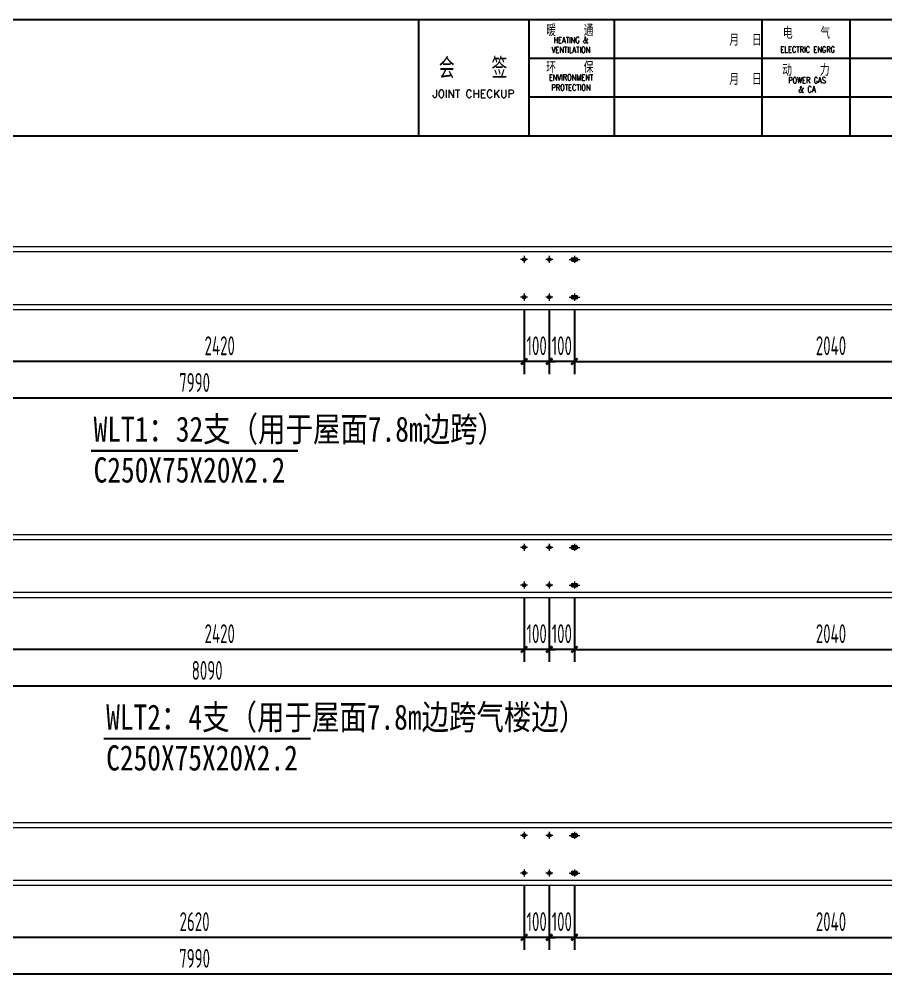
# Model space of a CAD drawing. Header units: inches. Extents: x 129725932 to 129894734, y 55771230 to 55809283.
# Drawn here: x 129813218 to 129816662, y 55783912 to 55787759 of the extents above; entities that cross this region are included whole.
import ezdxf
from ezdxf.enums import TextEntityAlignment as Align

# ---------------------------------------------------------------- set-up
doc = ezdxf.new("R2010")
doc.units = ezdxf.units.IN
doc.header["$MEASUREMENT"] = 0
for name, color, linetype, lineweight in [('Bolt', 252, 'Continuous', 9), ('灰线', 253, 'Continuous', 5), ('白线', 7, 'Continuous', 5), ('绿线', 3, 'Continuous', 9), ('绿色', 3, 'Continuous', 20), ('黄线', 2, 'Continuous', 13)]:
    doc.layers.add(name, color=color, linetype=linetype, lineweight=lineweight)
for name, color, linetype in [('DIM', 3, 'Continuous'), ('TK', 140, 'Continuous'), ('细线', 37, 'Continuous')]:
    doc.layers.add(name, color=color, linetype=linetype)
doc.styles.add('ARIAL', font='swisscl.ttf', dxfattribs={"width": 0.7})
doc.styles.add('HZ1', font='romand.shx', dxfattribs={"width": 0.7, "height": 300, "bigfont": 'hzxy.shx'})
doc.styles.add('HZXY', font='romand.shx', dxfattribs={"bigfont": 'hzxy.shx'})
doc.styles.add('ROMANC', font='romanc.shx', dxfattribs={"width": 0.8, "bigfont": 'hztxt.shx'})
doc.styles.add('ROMAND', font='ROMAND.shx', dxfattribs={"width": 0.85})
doc.styles.add('STYLE1', font='', dxfattribs={"width": 0.8})
doc.styles.add('标注', font='tssdeng.shx', dxfattribs={"width": 0.6, "bigfont": 'tssdchn.shx'})
doc.styles.get('STYLE1').set_extended_font_data('SimSun')
doc.dimstyles.new('构件标注', dxfattribs={"dimtxt": 75, "dimasz": 25, "dimexe": 50, "dimexo": 50, "dimgap": 25, "dimtad": 1, "dimdec": 0, "dimzin": 0, "dimdsep": 46, "dimtxsty": '标注', "dimblk": 'ARCHTICK', "dimcen": 0, "dimclrd": 1, "dimclre": 1, "dimclrt": 7, "dimadec": 0, "dimazin": 0, "dimtfac": 1, "dimtdec": 0, "dimtix": 1, "dimtmove": 2, "dimatfit": 3, "dimldrblk": 'ARCHTICK', "dimfxl": 0, "dimtolj": 1, "dimtzin": 0, "dimlwd": -1, "dimlwe": -1, "dimarcsym": 0})

# ---------------------------------------------------------------- blocks, each defined once
blk = doc.blocks.new('_ArchTick')
at = {"color": 0, "linetype": 'ByBlock', "const_width": 0.4}
blk.add_lwpolyline([(-0.5, -0.5), (0.5, 0.5)], dxfattribs=at)
blk = doc.blocks.new('*D982')
at = {"layer": 'Defpoints', "color": 0}
for p in [(129809919.7, 55786604.1), (129817909.7, 55786604.1), (129809919.7, 55786252.3)]:
    blk.add_point(p, dxfattribs=at)
at = {"layer": 'DIM', "color": 1}
for p, q in [((129809919.7, 55786554.1), (129809919.7, 55786202.3)), ((129817909.7, 55786554.1), (129817909.7, 55786202.3)), ((129817909.7, 55786252.3), (129809919.7, 55786252.3))]:
    blk.add_line(p, q, dxfattribs=at)
at = {"layer": 'DIM', "color": 1, "xscale": 25, "yscale": 25, "zscale": 25, "rotation": 180}
blk.add_blockref('_ArchTick', (129809919.7, 55786252.3), dxfattribs=at)
at = {"layer": 'DIM', "color": 1, "xscale": 25, "yscale": 25, "zscale": 25}
blk.add_blockref('_ArchTick', (129817909.7, 55786252.3), dxfattribs=at)
at = {"layer": 'DIM', "color": 7, "insert": (129813914.7, 55786314.8), "char_height": 75, "attachment_point": 5, "style": '标注'}
blk.add_mtext('\\A1;7990', dxfattribs=at)
blk = doc.blocks.new('*D986')
at = {"layer": 'Defpoints', "color": 0}
for p in [(129815324.7, 55786654.1), (129815424.7, 55786654.1), (129815324.7, 55786398.4)]:
    blk.add_point(p, dxfattribs=at)
at = {"layer": 'DIM', "color": 1}
for p, q in [((129815324.7, 55786604.1), (129815324.7, 55786348.4)), ((129815424.7, 55786604.1), (129815424.7, 55786348.4)), ((129815324.7, 55786398.4), (129815299.7, 55786398.4)), ((129815424.7, 55786398.4), (129815324.7, 55786398.4)), ((129815424.7, 55786398.4), (129815449.7, 55786398.4))]:
    blk.add_line(p, q, dxfattribs=at)
at = {"layer": 'DIM', "color": 1, "xscale": 25, "yscale": 25, "zscale": 25}
blk.add_blockref('_ArchTick', (129815324.7, 55786398.4), dxfattribs=at)
at = {"layer": 'DIM', "color": 1, "xscale": 25, "yscale": 25, "zscale": 25, "rotation": 180}
blk.add_blockref('_ArchTick', (129815424.7, 55786398.4), dxfattribs=at)
at = {"layer": 'DIM', "color": 7, "insert": (129815374.7, 55786460.9), "char_height": 75, "attachment_point": 5, "style": '标注'}
blk.add_mtext('\\A1;100', dxfattribs=at)
blk = doc.blocks.new('*D987')
at = {"layer": 'Defpoints', "color": 0}
for p in [(129815224.7, 55786654.1), (129815324.7, 55786654.1), (129815224.7, 55786398.4)]:
    blk.add_point(p, dxfattribs=at)
at = {"layer": 'DIM', "color": 1}
for p, q in [((129815224.7, 55786604.1), (129815224.7, 55786348.4)), ((129815324.7, 55786604.1), (129815324.7, 55786348.4)), ((129815224.7, 55786398.4), (129815199.7, 55786398.4)), ((129815324.7, 55786398.4), (129815224.7, 55786398.4)), ((129815324.7, 55786398.4), (129815349.7, 55786398.4))]:
    blk.add_line(p, q, dxfattribs=at)
at = {"layer": 'DIM', "color": 1, "xscale": 25, "yscale": 25, "zscale": 25}
blk.add_blockref('_ArchTick', (129815224.7, 55786398.4), dxfattribs=at)
at = {"layer": 'DIM', "color": 1, "xscale": 25, "yscale": 25, "zscale": 25, "rotation": 180}
blk.add_blockref('_ArchTick', (129815324.7, 55786398.4), dxfattribs=at)
at = {"layer": 'DIM', "color": 7, "insert": (129815274.7, 55786460.9), "char_height": 75, "attachment_point": 5, "style": '标注'}
blk.add_mtext('\\A1;100', dxfattribs=at)
blk = doc.blocks.new('*D990')
at = {"layer": 'Defpoints', "color": 0}
for p in [(129812804.7, 55786654.1), (129815224.7, 55786654.1), (129812804.7, 55786398.4)]:
    blk.add_point(p, dxfattribs=at)
at = {"layer": 'DIM', "color": 1}
for p, q in [((129812804.7, 55786604.1), (129812804.7, 55786348.4)), ((129815224.7, 55786604.1), (129815224.7, 55786348.4)), ((129815224.7, 55786398.4), (129812804.7, 55786398.4))]:
    blk.add_line(p, q, dxfattribs=at)
at = {"layer": 'DIM', "color": 1, "xscale": 25, "yscale": 25, "zscale": 25, "rotation": 180}
blk.add_blockref('_ArchTick', (129812804.7, 55786398.4), dxfattribs=at)
at = {"layer": 'DIM', "color": 1, "xscale": 25, "yscale": 25, "zscale": 25}
blk.add_blockref('_ArchTick', (129815224.7, 55786398.4), dxfattribs=at)
at = {"layer": 'DIM', "color": 7, "insert": (129814014.7, 55786460.9), "char_height": 75, "attachment_point": 5, "style": '标注'}
blk.add_mtext('\\A1;2420', dxfattribs=at)
blk = doc.blocks.new('*D994')
at = {"layer": 'Defpoints', "color": 0}
for p in [(129815424.7, 55786654.1), (129817464.7, 55786654.1), (129817464.7, 55786398.4)]:
    blk.add_point(p, dxfattribs=at)
at = {"layer": 'DIM', "color": 1}
for p, q in [((129815424.7, 55786604.1), (129815424.7, 55786348.4)), ((129817464.7, 55786604.1), (129817464.7, 55786348.4)), ((129815424.7, 55786398.4), (129817464.7, 55786398.4))]:
    blk.add_line(p, q, dxfattribs=at)
at = {"layer": 'DIM', "color": 1, "xscale": 25, "yscale": 25, "zscale": 25, "rotation": 180}
blk.add_blockref('_ArchTick', (129815424.7, 55786398.4), dxfattribs=at)
at = {"layer": 'DIM', "color": 1, "xscale": 25, "yscale": 25, "zscale": 25}
blk.add_blockref('_ArchTick', (129817464.7, 55786398.4), dxfattribs=at)
at = {"layer": 'DIM', "color": 7, "insert": (129816444.7, 55786460.9), "char_height": 75, "attachment_point": 5, "style": '标注'}
blk.add_mtext('\\A1;2040', dxfattribs=at)
blk = doc.blocks.new('*D1014')
at = {"layer": 'Defpoints', "color": 0}
for p in [(129809919.7, 55784313.9), (129817909.7, 55784313.9), (129809919.7, 55783962.1)]:
    blk.add_point(p, dxfattribs=at)
at = {"layer": 'DIM', "color": 1}
for p, q in [((129809919.7, 55784263.9), (129809919.7, 55783912.1)), ((129817909.7, 55784263.9), (129817909.7, 55783912.1)), ((129817909.7, 55783962.1), (129809919.7, 55783962.1))]:
    blk.add_line(p, q, dxfattribs=at)
at = {"layer": 'DIM', "color": 1, "xscale": 25, "yscale": 25, "zscale": 25, "rotation": 180}
blk.add_blockref('_ArchTick', (129809919.7, 55783962.1), dxfattribs=at)
at = {"layer": 'DIM', "color": 1, "xscale": 25, "yscale": 25, "zscale": 25}
blk.add_blockref('_ArchTick', (129817909.7, 55783962.1), dxfattribs=at)
at = {"layer": 'DIM', "color": 7, "insert": (129813914.7, 55784024.6), "char_height": 75, "attachment_point": 5, "style": '标注'}
blk.add_mtext('\\A1;7990', dxfattribs=at)
blk = doc.blocks.new('*D1018')
at = {"layer": 'Defpoints', "color": 0}
for p in [(129815324.7, 55784363.9), (129815424.7, 55784363.9), (129815324.7, 55784108.2)]:
    blk.add_point(p, dxfattribs=at)
at = {"layer": 'DIM', "color": 1}
for p, q in [((129815324.7, 55784313.9), (129815324.7, 55784058.2)), ((129815424.7, 55784313.9), (129815424.7, 55784058.2)), ((129815324.7, 55784108.2), (129815299.7, 55784108.2)), ((129815424.7, 55784108.2), (129815324.7, 55784108.2)), ((129815424.7, 55784108.2), (129815449.7, 55784108.2))]:
    blk.add_line(p, q, dxfattribs=at)
at = {"layer": 'DIM', "color": 1, "xscale": 25, "yscale": 25, "zscale": 25}
blk.add_blockref('_ArchTick', (129815324.7, 55784108.2), dxfattribs=at)
at = {"layer": 'DIM', "color": 1, "xscale": 25, "yscale": 25, "zscale": 25, "rotation": 180}
blk.add_blockref('_ArchTick', (129815424.7, 55784108.2), dxfattribs=at)
at = {"layer": 'DIM', "color": 7, "insert": (129815374.7, 55784170.7), "char_height": 75, "attachment_point": 5, "style": '标注'}
blk.add_mtext('\\A1;100', dxfattribs=at)
blk = doc.blocks.new('*D1019')
at = {"layer": 'Defpoints', "color": 0}
for p in [(129815224.7, 55784363.9), (129815324.7, 55784363.9), (129815224.7, 55784108.2)]:
    blk.add_point(p, dxfattribs=at)
at = {"layer": 'DIM', "color": 1}
for p, q in [((129815224.7, 55784313.9), (129815224.7, 55784058.2)), ((129815324.7, 55784313.9), (129815324.7, 55784058.2)), ((129815224.7, 55784108.2), (129815199.7, 55784108.2)), ((129815324.7, 55784108.2), (129815224.7, 55784108.2)), ((129815324.7, 55784108.2), (129815349.7, 55784108.2))]:
    blk.add_line(p, q, dxfattribs=at)
at = {"layer": 'DIM', "color": 1, "xscale": 25, "yscale": 25, "zscale": 25}
blk.add_blockref('_ArchTick', (129815224.7, 55784108.2), dxfattribs=at)
at = {"layer": 'DIM', "color": 1, "xscale": 25, "yscale": 25, "zscale": 25, "rotation": 180}
blk.add_blockref('_ArchTick', (129815324.7, 55784108.2), dxfattribs=at)
at = {"layer": 'DIM', "color": 7, "insert": (129815274.7, 55784170.7), "char_height": 75, "attachment_point": 5, "style": '标注'}
blk.add_mtext('\\A1;100', dxfattribs=at)
blk = doc.blocks.new('*D1022')
at = {"layer": 'Defpoints', "color": 0}
for p in [(129812604.7, 55784363.9), (129815224.7, 55784363.9), (129812604.7, 55784108.2)]:
    blk.add_point(p, dxfattribs=at)
at = {"layer": 'DIM', "color": 1}
for p, q in [((129812604.7, 55784313.9), (129812604.7, 55784058.2)), ((129815224.7, 55784313.9), (129815224.7, 55784058.2)), ((129815224.7, 55784108.2), (129812604.7, 55784108.2))]:
    blk.add_line(p, q, dxfattribs=at)
at = {"layer": 'DIM', "color": 1, "xscale": 25, "yscale": 25, "zscale": 25, "rotation": 180}
blk.add_blockref('_ArchTick', (129812604.7, 55784108.2), dxfattribs=at)
at = {"layer": 'DIM', "color": 1, "xscale": 25, "yscale": 25, "zscale": 25}
blk.add_blockref('_ArchTick', (129815224.7, 55784108.2), dxfattribs=at)
at = {"layer": 'DIM', "color": 7, "insert": (129813914.7, 55784170.7), "char_height": 75, "attachment_point": 5, "style": '标注'}
blk.add_mtext('\\A1;2620', dxfattribs=at)
blk = doc.blocks.new('*D1026')
at = {"layer": 'Defpoints', "color": 0}
for p in [(129815424.7, 55784363.9), (129817464.7, 55784363.9), (129817464.7, 55784108.2)]:
    blk.add_point(p, dxfattribs=at)
at = {"layer": 'DIM', "color": 1}
for p, q in [((129815424.7, 55784313.9), (129815424.7, 55784058.2)), ((129817464.7, 55784313.9), (129817464.7, 55784058.2)), ((129815424.7, 55784108.2), (129817464.7, 55784108.2))]:
    blk.add_line(p, q, dxfattribs=at)
at = {"layer": 'DIM', "color": 1, "xscale": 25, "yscale": 25, "zscale": 25, "rotation": 180}
blk.add_blockref('_ArchTick', (129815424.7, 55784108.2), dxfattribs=at)
at = {"layer": 'DIM', "color": 1, "xscale": 25, "yscale": 25, "zscale": 25}
blk.add_blockref('_ArchTick', (129817464.7, 55784108.2), dxfattribs=at)
at = {"layer": 'DIM', "color": 7, "insert": (129816444.7, 55784170.7), "char_height": 75, "attachment_point": 5, "style": '标注'}
blk.add_mtext('\\A1;2040', dxfattribs=at)
blk = doc.blocks.new('11111')
at = {"layer": 'TK', "lineweight": -3}
for p, q in [((6334425.8, 2886357), (6345762.2, 2886357)), ((6340303.3, 2885879.9), (6340303.3, 2886357)), ((6340303.3, 2885879.9), (6340303.3, 2886357)), ((6340754.3, 2885879.9), (6340754.3, 2886357)), ((6341104.1, 2885879.9), (6341104.1, 2886357)), ((6341708.5, 2885879.9), (6341708.5, 2886357)), ((6342070, 2885879.9), (6342070, 2886357)), ((6340754.3, 2886198), (6344571.3, 2886198)), ((6340754.3, 2886039), (6344571.3, 2886039)), ((6334616.6, 2885879.9), (6345571.4, 2885879.9))]:
    blk.add_line(p, q, dxfattribs=at)
at = {"layer": 'TK', "lineweight": -3, "text_generation_flag": 6}
for s, height, style, width, p in [('暖    通', 47.71, 'HZ1', 0.8, (6340921.3, 2886288.3)), ('电    气', 47.71, 'HZ1', 0.8, (6341890.7, 2886277)), ('HEATING &', 24.81, 'ROMAND', 0.8, (6340926.1, 2886259.8)), ('  月  日', 47.71, 'HZ1', 0.8, (6341614.4, 2886248.8)), ('VENTILATION', 24.81, 'ROMAND', 0.8, (6340926.1, 2886219.6)), ('ELECTRIC ENGRG', 24.81, 'ROMAND', 0.8, (6341895.5, 2886220.7)), ('会   签', 84.55, 'HZ1', 0.8, (6340525.1, 2886115.1)), ('环    保', 47.71, 'HZ1', 0.8, (6340921.3, 2886136.6)), ('动    力', 47.71, 'HZ1', 0.8, (6341888.2, 2886125.6)), ('ENVIRONMENT', 24.81, 'ROMAND', 0.8, (6340926.1, 2886106.8)), ('  月  日', 47.71, 'HZ1', 0.8, (6341614.4, 2886088.2)), ('POWER GAS', 24.81, 'ROMAND', 0.8, (6341893, 2886094.9)), ('JOINT CHECKUP', 31.706, 'ROMANC', 1, (6340526.3, 2886036.1)), ('PROTECTION', 24.81, 'ROMAND', 0.8, (6340926.1, 2886065)), ('& CA', 25.37, 'ROMAND', 0.8, (6341893, 2886057.9))]:
    blk.add_text(s, height=height, rotation=180, dxfattribs=dict(at, style=style, width=width)).set_placement(p, align=Align.CENTER)
at = {"layer": 'TK', "lineweight": -3}
for tag, height, style, width, p in [('DISCIPLINE', 57.3, 'HZXY', 1, (6344328.6, 2871082.6)), ('PROJECT-NAME', 95.4, 'HZXY', 0.8, (6339242.7, 2871015.3)), ('ITEM-NAME', 95.4, 'HZXY', 0.8, (6341079.8, 2871018.9)), ('STATUS', 57.3, 'HZXY', 0.8, (6345235.8, 2871000.4)), ('DRAWING-TITLE', 95.4, 'HZXY', 0.8, (6342797.5, 2870944.3)), ('版本号', 57.3, 'HZXY', 1, (6337057.1, 2870903.9)), ('REWORK-DATE', 57.3, 'ARIAL', 1, (6337574.4, 2870911.2)), ('SCALE', 57.3, 'ARIAL', 1, (6344326.2, 2870923)), ('DRAWING-TITLE', 95.4, 'HZXY', 0.8, (6342791.4, 2870805.4)), ('REWORK-DATE', 57.3, 'ARIAL', 1, (6337574.4, 2870744.2)), ('DATE', 57.3, 'ARIAL', 1, (6344324.1, 2870749.1)), ('版本号', 57.3, 'HZXY', 1, (6337057.1, 2870735.6)), ('DRAWING-TITLE', 95.4, 'HZXY', 0.8, (6342792.9, 2870673)), ('PROJECT-NUMBER', 57.3, 'ARIAL', 0.9, (6345225.3, 2870672.6)), ('DRAWING-NUMBER', 57.3, 'ARIAL', 1, (6344326.7, 2870583.8)), ('版本号', 57.3, 'HZXY', 1, (6337057.1, 2870574.3)), ('REWORK-DATE', 57.3, 'ARIAL', 1, (6337574.4, 2870577.2))]:
    blk.add_attdef(tag, text='', height=height, dxfattribs=dict(at, style=style, width=width)).set_placement(p, align=Align.MIDDLE)
blk = doc.blocks.new('*D1081')
at = {"layer": 'Defpoints', "color": 0}
for p in [(129809919.7, 55785459), (129818009.7, 55785459), (129809919.7, 55785107.2)]:
    blk.add_point(p, dxfattribs=at)
at = {"layer": 'DIM', "color": 1}
for p, q in [((129809919.7, 55785409), (129809919.7, 55785057.2)), ((129818009.7, 55785409), (129818009.7, 55785057.2)), ((129818009.7, 55785107.2), (129809919.7, 55785107.2))]:
    blk.add_line(p, q, dxfattribs=at)
at = {"layer": 'DIM', "color": 1, "xscale": 25, "yscale": 25, "zscale": 25, "rotation": 180}
blk.add_blockref('_ArchTick', (129809919.7, 55785107.2), dxfattribs=at)
at = {"layer": 'DIM', "color": 1, "xscale": 25, "yscale": 25, "zscale": 25}
blk.add_blockref('_ArchTick', (129818009.7, 55785107.2), dxfattribs=at)
at = {"layer": 'DIM', "color": 7, "insert": (129813964.7, 55785169.7), "char_height": 75, "attachment_point": 5, "style": '标注'}
blk.add_mtext('\\A1;8090', dxfattribs=at)
blk = doc.blocks.new('*D1085')
at = {"layer": 'Defpoints', "color": 0}
for p in [(129815324.7, 55785509), (129815424.7, 55785509), (129815324.7, 55785253.3)]:
    blk.add_point(p, dxfattribs=at)
at = {"layer": 'DIM', "color": 1}
for p, q in [((129815324.7, 55785459), (129815324.7, 55785203.3)), ((129815424.7, 55785459), (129815424.7, 55785203.3)), ((129815324.7, 55785253.3), (129815299.7, 55785253.3)), ((129815424.7, 55785253.3), (129815324.7, 55785253.3)), ((129815424.7, 55785253.3), (129815449.7, 55785253.3))]:
    blk.add_line(p, q, dxfattribs=at)
at = {"layer": 'DIM', "color": 1, "xscale": 25, "yscale": 25, "zscale": 25}
blk.add_blockref('_ArchTick', (129815324.7, 55785253.3), dxfattribs=at)
at = {"layer": 'DIM', "color": 1, "xscale": 25, "yscale": 25, "zscale": 25, "rotation": 180}
blk.add_blockref('_ArchTick', (129815424.7, 55785253.3), dxfattribs=at)
at = {"layer": 'DIM', "color": 7, "insert": (129815374.7, 55785315.8), "char_height": 75, "attachment_point": 5, "style": '标注'}
blk.add_mtext('\\A1;100', dxfattribs=at)
blk = doc.blocks.new('*D1086')
at = {"layer": 'Defpoints', "color": 0}
for p in [(129815224.7, 55785509), (129815324.7, 55785509), (129815224.7, 55785253.3)]:
    blk.add_point(p, dxfattribs=at)
at = {"layer": 'DIM', "color": 1}
for p, q in [((129815224.7, 55785459), (129815224.7, 55785203.3)), ((129815324.7, 55785459), (129815324.7, 55785203.3)), ((129815224.7, 55785253.3), (129815199.7, 55785253.3)), ((129815324.7, 55785253.3), (129815224.7, 55785253.3)), ((129815324.7, 55785253.3), (129815349.7, 55785253.3))]:
    blk.add_line(p, q, dxfattribs=at)
at = {"layer": 'DIM', "color": 1, "xscale": 25, "yscale": 25, "zscale": 25}
blk.add_blockref('_ArchTick', (129815224.7, 55785253.3), dxfattribs=at)
at = {"layer": 'DIM', "color": 1, "xscale": 25, "yscale": 25, "zscale": 25, "rotation": 180}
blk.add_blockref('_ArchTick', (129815324.7, 55785253.3), dxfattribs=at)
at = {"layer": 'DIM', "color": 7, "insert": (129815274.7, 55785315.8), "char_height": 75, "attachment_point": 5, "style": '标注'}
blk.add_mtext('\\A1;100', dxfattribs=at)
blk = doc.blocks.new('*D1089')
at = {"layer": 'Defpoints', "color": 0}
for p in [(129812804.7, 55785509), (129815224.7, 55785509), (129812804.7, 55785253.3)]:
    blk.add_point(p, dxfattribs=at)
at = {"layer": 'DIM', "color": 1}
for p, q in [((129812804.7, 55785459), (129812804.7, 55785203.3)), ((129815224.7, 55785459), (129815224.7, 55785203.3)), ((129815224.7, 55785253.3), (129812804.7, 55785253.3))]:
    blk.add_line(p, q, dxfattribs=at)
at = {"layer": 'DIM', "color": 1, "xscale": 25, "yscale": 25, "zscale": 25, "rotation": 180}
blk.add_blockref('_ArchTick', (129812804.7, 55785253.3), dxfattribs=at)
at = {"layer": 'DIM', "color": 1, "xscale": 25, "yscale": 25, "zscale": 25}
blk.add_blockref('_ArchTick', (129815224.7, 55785253.3), dxfattribs=at)
at = {"layer": 'DIM', "color": 7, "insert": (129814014.7, 55785315.8), "char_height": 75, "attachment_point": 5, "style": '标注'}
blk.add_mtext('\\A1;2420', dxfattribs=at)
blk = doc.blocks.new('*D1093')
at = {"layer": 'Defpoints', "color": 0}
for p in [(129815424.7, 55785509), (129817464.7, 55785509), (129817464.7, 55785253.3)]:
    blk.add_point(p, dxfattribs=at)
at = {"layer": 'DIM', "color": 1}
for p, q in [((129815424.7, 55785459), (129815424.7, 55785203.3)), ((129817464.7, 55785459), (129817464.7, 55785203.3)), ((129815424.7, 55785253.3), (129817464.7, 55785253.3))]:
    blk.add_line(p, q, dxfattribs=at)
at = {"layer": 'DIM', "color": 1, "xscale": 25, "yscale": 25, "zscale": 25, "rotation": 180}
blk.add_blockref('_ArchTick', (129815424.7, 55785253.3), dxfattribs=at)
at = {"layer": 'DIM', "color": 1, "xscale": 25, "yscale": 25, "zscale": 25}
blk.add_blockref('_ArchTick', (129817464.7, 55785253.3), dxfattribs=at)
at = {"layer": 'DIM', "color": 7, "insert": (129816444.7, 55785315.8), "char_height": 75, "attachment_point": 5, "style": '标注'}
blk.add_mtext('\\A1;2040', dxfattribs=at)

msp = doc.modelspace()

# ---------------------------------------------------------------- hatches: boundary and pattern name
at = {"layer": '绿线'}
h = msp.add_hatch(color=256, dxfattribs=at)
h.paths.add_polyline_path([(129815424.7, 55786811.1), (129815417.7, 55786811.1, 0.414214), (129815410.7, 55786804.1), (129815424.7, 55786804.1)])
h.paths.add_polyline_path([(129815431.7, 55786811.1), (129815424.7, 55786811.1), (129815424.7, 55786804.1), (129815438.7, 55786804.1, 0.414214)])
h.paths.add_polyline_path([(129815438.7, 55786804.1), (129815424.7, 55786804.1), (129815424.7, 55786797.1), (129815431.7, 55786797.1, 0.414214)])
h.paths.add_polyline_path([(129815424.7, 55786804.1), (129815410.7, 55786804.1, 0.414214), (129815417.7, 55786797.1), (129815424.7, 55786797.1)])
h = msp.add_hatch(color=256, dxfattribs=at)
h.paths.add_polyline_path([(129815424.7, 55786661.1), (129815417.7, 55786661.1, 0.414214), (129815410.7, 55786654.1), (129815424.7, 55786654.1)])
h.paths.add_polyline_path([(129815431.7, 55786661.1), (129815424.7, 55786661.1), (129815424.7, 55786654.1), (129815438.7, 55786654.1, 0.414214)])
h.paths.add_polyline_path([(129815438.7, 55786654.1), (129815424.7, 55786654.1), (129815424.7, 55786647.1), (129815431.7, 55786647.1, 0.414214)])
h.paths.add_polyline_path([(129815424.7, 55786654.1), (129815410.7, 55786654.1, 0.414214), (129815417.7, 55786647.1), (129815424.7, 55786647.1)])
h = msp.add_hatch(color=256, dxfattribs=at)
h.paths.add_polyline_path([(129815424.7, 55785666), (129815417.7, 55785666, 0.414214), (129815410.7, 55785659), (129815424.7, 55785659)])
h.paths.add_polyline_path([(129815431.7, 55785666), (129815424.7, 55785666), (129815424.7, 55785659), (129815438.7, 55785659, 0.414214)])
h.paths.add_polyline_path([(129815438.7, 55785659), (129815424.7, 55785659), (129815424.7, 55785652), (129815431.7, 55785652, 0.414214)])
h.paths.add_polyline_path([(129815424.7, 55785659), (129815410.7, 55785659, 0.414214), (129815417.7, 55785652), (129815424.7, 55785652)])
h = msp.add_hatch(color=256, dxfattribs=at)
h.paths.add_polyline_path([(129815424.7, 55785516), (129815417.7, 55785516, 0.414214), (129815410.7, 55785509), (129815424.7, 55785509)])
h.paths.add_polyline_path([(129815431.7, 55785516), (129815424.7, 55785516), (129815424.7, 55785509), (129815438.7, 55785509, 0.414214)])
h.paths.add_polyline_path([(129815438.7, 55785509), (129815424.7, 55785509), (129815424.7, 55785502), (129815431.7, 55785502, 0.414214)])
h.paths.add_polyline_path([(129815424.7, 55785509), (129815410.7, 55785509, 0.414214), (129815417.7, 55785502), (129815424.7, 55785502)])
h = msp.add_hatch(color=256, dxfattribs=at)
h.paths.add_polyline_path([(129815424.7, 55784520.9), (129815417.7, 55784520.9, 0.414214), (129815410.7, 55784513.9), (129815424.7, 55784513.9)])
h.paths.add_polyline_path([(129815431.7, 55784520.9), (129815424.7, 55784520.9), (129815424.7, 55784513.9), (129815438.7, 55784513.9, 0.414214)])
h.paths.add_polyline_path([(129815438.7, 55784513.9), (129815424.7, 55784513.9), (129815424.7, 55784506.9), (129815431.7, 55784506.9, 0.414214)])
h.paths.add_polyline_path([(129815424.7, 55784513.9), (129815410.7, 55784513.9, 0.414214), (129815417.7, 55784506.9), (129815424.7, 55784506.9)])
h = msp.add_hatch(color=256, dxfattribs=at)
h.paths.add_polyline_path([(129815424.7, 55784370.9), (129815417.7, 55784370.9, 0.414214), (129815410.7, 55784363.9), (129815424.7, 55784363.9)])
h.paths.add_polyline_path([(129815431.7, 55784370.9), (129815424.7, 55784370.9), (129815424.7, 55784363.9), (129815438.7, 55784363.9, 0.414214)])
h.paths.add_polyline_path([(129815438.7, 55784363.9), (129815424.7, 55784363.9), (129815424.7, 55784356.9), (129815431.7, 55784356.9, 0.414214)])
h.paths.add_polyline_path([(129815424.7, 55784363.9), (129815410.7, 55784363.9, 0.414214), (129815417.7, 55784356.9), (129815424.7, 55784356.9)])
at = {"layer": '绿色'}
h = msp.add_hatch(color=256, dxfattribs=at)
h.dxf.hatch_style = 1
edge = h.paths.add_edge_path()
edge.add_arc((129815224.7, 55786804.1), 7, 180, 540, ccw=False)
h = msp.add_hatch(color=256, dxfattribs=at)
h.dxf.hatch_style = 1
edge = h.paths.add_edge_path()
edge.add_arc((129815324.7, 55786804.1), 7, 180, 540, ccw=False)
h = msp.add_hatch(color=256, dxfattribs=at)
h.dxf.hatch_style = 1
edge = h.paths.add_edge_path()
edge.add_arc((129815224.7, 55786654.1), 7, 180, 540, ccw=False)
h = msp.add_hatch(color=256, dxfattribs=at)
h.dxf.hatch_style = 1
edge = h.paths.add_edge_path()
edge.add_arc((129815324.7, 55786654.1), 7, 180, 540, ccw=False)
h = msp.add_hatch(color=256, dxfattribs=at)
h.dxf.hatch_style = 1
edge = h.paths.add_edge_path()
edge.add_arc((129815224.7, 55785659), 7, 180, 540, ccw=False)
h = msp.add_hatch(color=256, dxfattribs=at)
h.dxf.hatch_style = 1
edge = h.paths.add_edge_path()
edge.add_arc((129815324.7, 55785659), 7, 180, 540, ccw=False)
h = msp.add_hatch(color=256, dxfattribs=at)
h.dxf.hatch_style = 1
edge = h.paths.add_edge_path()
edge.add_arc((129815224.7, 55785509), 7, 180, 540, ccw=False)
h = msp.add_hatch(color=256, dxfattribs=at)
h.dxf.hatch_style = 1
edge = h.paths.add_edge_path()
edge.add_arc((129815324.7, 55785509), 7, 180, 540, ccw=False)
h = msp.add_hatch(color=256, dxfattribs=at)
h.dxf.hatch_style = 1
edge = h.paths.add_edge_path()
edge.add_arc((129815224.7, 55784513.9), 7, 180, 540, ccw=False)
h = msp.add_hatch(color=256, dxfattribs=at)
h.dxf.hatch_style = 1
edge = h.paths.add_edge_path()
edge.add_arc((129815324.7, 55784513.9), 7, 180, 540, ccw=False)
h = msp.add_hatch(color=256, dxfattribs=at)
h.dxf.hatch_style = 1
edge = h.paths.add_edge_path()
edge.add_arc((129815224.7, 55784363.9), 7, 180, 540, ccw=False)
h = msp.add_hatch(color=256, dxfattribs=at)
h.dxf.hatch_style = 1
edge = h.paths.add_edge_path()
edge.add_arc((129815324.7, 55784363.9), 7, 180, 540, ccw=False)

# ---------------------------------------------------------------- linework, layer by layer
at = {"layer": 'Bolt'}
for p, q in [((129815238.7, 55786804.1), (129815210.7, 55786804.1)), ((129815224.7, 55786818.1), (129815224.7, 55786790.1)), ((129815338.7, 55786804.1), (129815310.7, 55786804.1)), ((129815324.7, 55786818.1), (129815324.7, 55786790.1)), ((129815403.7, 55786804.1), (129815445.7, 55786804.1)), ((129815410.7, 55786804.1), (129815438.7, 55786804.1)), ((129815417.7, 55786811.1), (129815431.7, 55786811.1)), ((129815424.7, 55786818.1), (129815424.7, 55786790.1)), ((129815424.7, 55786818.1), (129815424.7, 55786790.1)), ((129815417.7, 55786797.1), (129815431.7, 55786797.1)), ((129815238.7, 55786654.1), (129815210.7, 55786654.1)), ((129815224.7, 55786668.1), (129815224.7, 55786640.1)), ((129815338.7, 55786654.1), (129815310.7, 55786654.1)), ((129815324.7, 55786668.1), (129815324.7, 55786640.1)), ((129815403.7, 55786654.1), (129815445.7, 55786654.1)), ((129815410.7, 55786654.1), (129815438.7, 55786654.1)), ((129815417.7, 55786661.1), (129815431.7, 55786661.1)), ((129815417.7, 55786647.1), (129815431.7, 55786647.1)), ((129815424.7, 55786668.1), (129815424.7, 55786640.1)), ((129815424.7, 55786668.1), (129815424.7, 55786640.1)), ((129815238.7, 55785659), (129815210.7, 55785659)), ((129815224.7, 55785673), (129815224.7, 55785645)), ((129815338.7, 55785659), (129815310.7, 55785659)), ((129815324.7, 55785673), (129815324.7, 55785645)), ((129815403.7, 55785659), (129815445.7, 55785659)), ((129815410.7, 55785659), (129815438.7, 55785659)), ((129815417.7, 55785666), (129815431.7, 55785666)), ((129815417.7, 55785652), (129815431.7, 55785652)), ((129815424.7, 55785673), (129815424.7, 55785645)), ((129815424.7, 55785673), (129815424.7, 55785645)), ((129815238.7, 55785509), (129815210.7, 55785509)), ((129815224.7, 55785523), (129815224.7, 55785495)), ((129815338.7, 55785509), (129815310.7, 55785509)), ((129815324.7, 55785523), (129815324.7, 55785495)), ((129815403.7, 55785509), (129815445.7, 55785509)), ((129815410.7, 55785509), (129815438.7, 55785509)), ((129815417.7, 55785516), (129815431.7, 55785516)), ((129815417.7, 55785502), (129815431.7, 55785502)), ((129815424.7, 55785523), (129815424.7, 55785495)), ((129815424.7, 55785523), (129815424.7, 55785495)), ((129815238.7, 55784513.9), (129815210.7, 55784513.9)), ((129815224.7, 55784527.9), (129815224.7, 55784499.9)), ((129815338.7, 55784513.9), (129815310.7, 55784513.9)), ((129815324.7, 55784527.9), (129815324.7, 55784499.9)), ((129815403.7, 55784513.9), (129815445.7, 55784513.9)), ((129815410.7, 55784513.9), (129815438.7, 55784513.9)), ((129815417.7, 55784520.9), (129815431.7, 55784520.9)), ((129815417.7, 55784506.9), (129815431.7, 55784506.9)), ((129815424.7, 55784527.9), (129815424.7, 55784499.9)), ((129815424.7, 55784527.9), (129815424.7, 55784499.9)), ((129815224.7, 55784377.9), (129815224.7, 55784349.9)), ((129815324.7, 55784377.9), (129815324.7, 55784349.9)), ((129815424.7, 55784377.9), (129815424.7, 55784349.9)), ((129815424.7, 55784377.9), (129815424.7, 55784349.9)), ((129815238.7, 55784363.9), (129815210.7, 55784363.9)), ((129815338.7, 55784363.9), (129815310.7, 55784363.9)), ((129815403.7, 55784363.9), (129815445.7, 55784363.9)), ((129815410.7, 55784363.9), (129815438.7, 55784363.9)), ((129815417.7, 55784370.9), (129815431.7, 55784370.9)), ((129815417.7, 55784356.9), (129815431.7, 55784356.9))]:
    msp.add_line(p, q, dxfattribs=at)
for centre in [(129815224.7, 55786804.1), (129815324.7, 55786804.1), (129815424.7, 55786804.1), (129815224.7, 55786654.1), (129815324.7, 55786654.1), (129815424.7, 55786654.1), (129815224.7, 55785659), (129815324.7, 55785659), (129815424.7, 55785659), (129815224.7, 55785509), (129815324.7, 55785509), (129815424.7, 55785509), (129815224.7, 55784513.9), (129815324.7, 55784513.9), (129815424.7, 55784513.9), (129815224.7, 55784363.9), (129815324.7, 55784363.9), (129815424.7, 55784363.9)]:
    msp.add_circle(centre, 7, dxfattribs=at)
for centre, start, end in [((129815417.7, 55786804.1), 90, 270), ((129815431.7, 55786804.1), 270, 90), ((129815417.7, 55786654.1), 90, 270), ((129815431.7, 55786654.1), 270, 90), ((129815417.7, 55785659), 90, 270), ((129815431.7, 55785659), 270, 90), ((129815417.7, 55785509), 90, 270), ((129815431.7, 55785509), 270, 90), ((129815417.7, 55784513.9), 90, 270), ((129815431.7, 55784513.9), 270, 90), ((129815417.7, 55784363.9), 90, 270), ((129815431.7, 55784363.9), 270, 90)]:
    msp.add_arc(centre, 7, start, end, dxfattribs=at)
at = {"layer": '灰线'}
for p, q in [((129817909.7, 55786834.1), (129809919.7, 55786834.1)), ((129817909.7, 55786624.1), (129809919.7, 55786624.1)), ((129818009.7, 55785689), (129809919.7, 55785689)), ((129818009.7, 55785479), (129809919.7, 55785479)), ((129817909.7, 55784543.9), (129809919.7, 55784543.9)), ((129817909.7, 55784333.9), (129809919.7, 55784333.9))]:
    msp.add_line(p, q, dxfattribs=at)
at = {"layer": '细线', "lineweight": -3, "const_width": 8.89}
for points in [[(129813503.3, 55786043.3), (129814326.1, 55786043.3)], [(129813553.3, 55784898.2), (129814376.1, 55784898.2)]]:
    msp.add_lwpolyline(points, dxfattribs=at)
at = {"layer": '黄线'}
for p, q in [((129817909.7, 55786854.1), (129809919.7, 55786854.1)), ((129817909.7, 55786604.1), (129809919.7, 55786604.1)), ((129818009.7, 55785709), (129809919.7, 55785709)), ((129818009.7, 55785459), (129809919.7, 55785459)), ((129817909.7, 55784563.9), (129809919.7, 55784563.9)), ((129817909.7, 55784313.9), (129809919.7, 55784313.9))]:
    msp.add_line(p, q, dxfattribs=at)

# ---------------------------------------------------------------- block references
at = {"xscale": 0.9707934956168172, "yscale": 0.9707935029519656, "zscale": 0.9707934809988513}
msp.add_blockref('11111', (123659681.3, 52985702.3), dxfattribs=at)

# ---------------------------------------------------------------- texts
at = {"layer": '白线', "style": 'STYLE1', "width": 0.8}
for s, p in [('WLT1：32支（用于屋面7.8m边跨）', (129813513.3, 55786079.3)), ('C250X75X20X2.2', (129813513.3, 55785916.9)), ('WLT2：4支（用于屋面7.8m边跨气楼边）', (129813563.3, 55784934.2)), ('C250X75X20X2.2', (129813563.3, 55784771.8))]:
    msp.add_text(s, height=100, dxfattribs=at).set_placement(p)

# ---------------------------------------------------------------- dimensions: what is measured, and where the dimension line sits
at = {"layer": 'DIM'}
for base, p1, p2, picture, middle in [((129812804.7, 55786398.4), (129815224.7, 55786654.1), (129812804.7, 55786654.1), '*D990', (129814014.7, 55786460.9)), ((129815224.7, 55786398.4), (129815324.7, 55786654.1), (129815224.7, 55786654.1), '*D987', (129815274.7, 55786460.9)), ((129815324.7, 55786398.4), (129815424.7, 55786654.1), (129815324.7, 55786654.1), '*D986', (129815374.7, 55786460.9)), ((129809919.7, 55786252.3), (129817909.7, 55786604.1), (129809919.7, 55786604.1), '*D982', (129813914.7, 55786314.8)), ((129812804.7, 55785253.3), (129815224.7, 55785509), (129812804.7, 55785509), '*D1089', (129814014.7, 55785315.8)), ((129815224.7, 55785253.3), (129815324.7, 55785509), (129815224.7, 55785509), '*D1086', (129815274.7, 55785315.8)), ((129815324.7, 55785253.3), (129815424.7, 55785509), (129815324.7, 55785509), '*D1085', (129815374.7, 55785315.8)), ((129809919.7, 55785107.2), (129818009.7, 55785459), (129809919.7, 55785459), '*D1081', (129813964.7, 55785169.7)), ((129812604.7, 55784108.2), (129815224.7, 55784363.9), (129812604.7, 55784363.9), '*D1022', (129813914.7, 55784170.7)), ((129815224.7, 55784108.2), (129815324.7, 55784363.9), (129815224.7, 55784363.9), '*D1019', (129815274.7, 55784170.7)), ((129815324.7, 55784108.2), (129815424.7, 55784363.9), (129815324.7, 55784363.9), '*D1018', (129815374.7, 55784170.7)), ((129809919.7, 55783962.1), (129817909.7, 55784313.9), (129809919.7, 55784313.9), '*D1014', (129813914.7, 55784024.6))]:
    dim = msp.add_linear_dim(base=base, p1=p1, p2=p2, angle=180, dimstyle='构件标注', dxfattribs=at)
    dim.commit()
    dim.dimension.update_dxf_attribs({"geometry": picture, "text_midpoint": middle})
for base, p1, p2, picture, middle in [((129817464.7, 55786398.4), (129815424.7, 55786654.1), (129817464.7, 55786654.1), '*D994', (129816444.7, 55786460.9)), ((129817464.7, 55785253.3), (129815424.7, 55785509), (129817464.7, 55785509), '*D1093', (129816444.7, 55785315.8)), ((129817464.7, 55784108.2), (129815424.7, 55784363.9), (129817464.7, 55784363.9), '*D1026', (129816444.7, 55784170.7))]:
    dim = msp.add_linear_dim(base=base, p1=p1, p2=p2, dimstyle='构件标注', dxfattribs=at)
    dim.commit()
    dim.dimension.update_dxf_attribs({"geometry": picture, "text_midpoint": middle})

doc.saveas('drawing.dxf')
